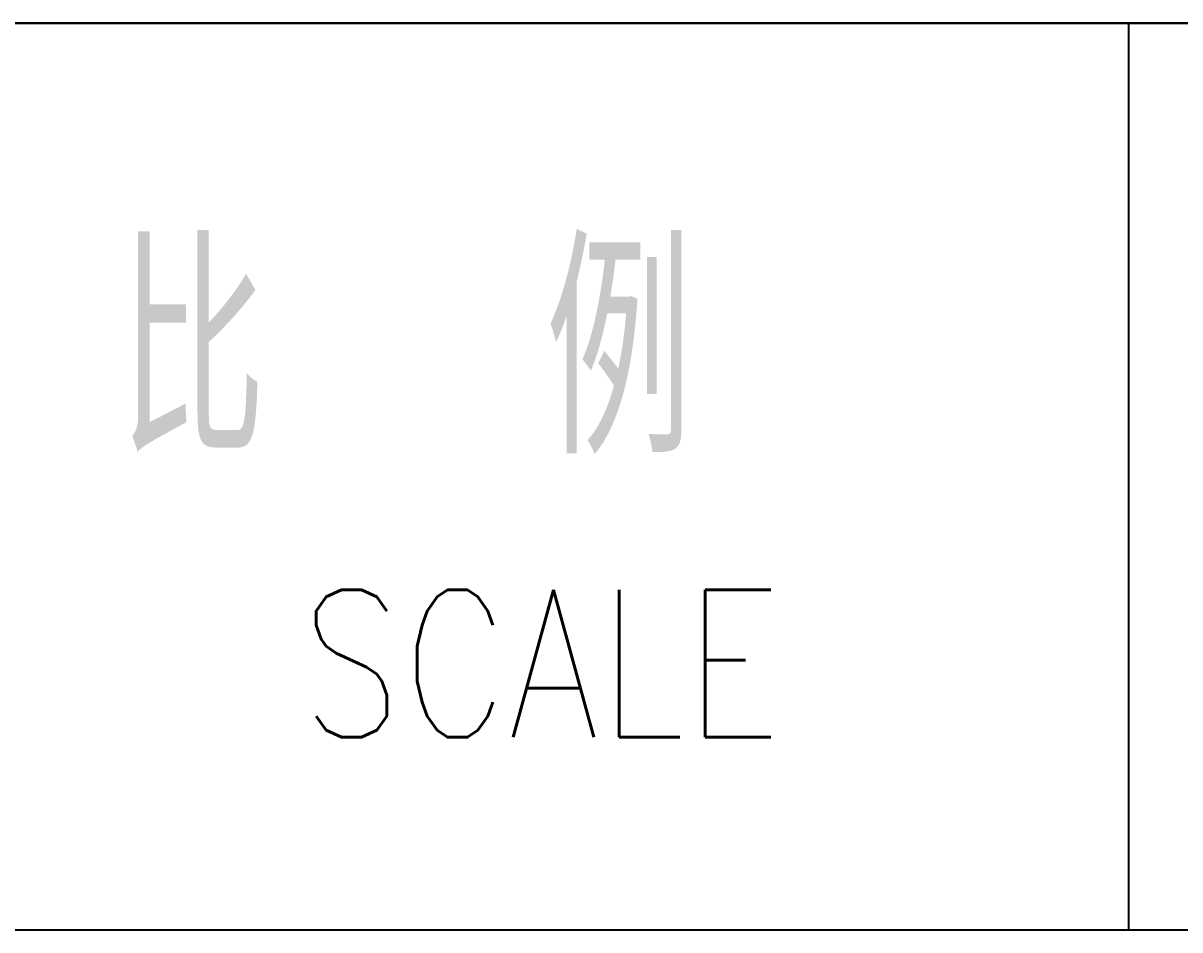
# Model space of a CAD drawing. Header units: inches. Extents: x 0 to 508000, y 0 to 738838.
# Drawn here: x 244029 to 245050, y 202701 to 203501 of the extents above; entities that cross this region are included whole.
import ezdxf

# ---------------------------------------------------------------- set-up
doc = ezdxf.new("R2010")
doc.units = ezdxf.units.IN
doc.header["$LTSCALE"] = 1000
doc.header["$MEASUREMENT"] = 0
doc.layers.add('TK', color=7, linetype='Continuous', true_color=0xffffff)
doc.styles.add('基本字体', font='simplex.shx', dxfattribs={"height": 0.2, "bigfont": 'gbcbig.shx'})

# ---------------------------------------------------------------- blocks, each defined once
blk = doc.blocks.new('DAnoyomous24054')
at = {"layer": 'TK', "style": '基本字体'}
blk.add_text('比  例', height=180, dxfattribs=at).set_placement((244114.1, 203121.1))
at = {"layer": 'TK', "style": '基本字体', "width": 0.8}
blk.add_text('SCALE', height=130, dxfattribs=at).set_placement((244274.6, 202871.1))

msp = doc.modelspace()

# ---------------------------------------------------------------- linework, layer by layer
at = {"layer": 'TK', "lineweight": -3}
for p, q in [((246118.7, 203501.2), (241011.7, 203501.2)), ((241011.7, 203501.2), (246118.7, 203501.2)), ((241011.7, 203501.2), (246118.7, 203501.2)), ((241031.7, 203501.2), (246138.7, 203501.2)), ((241231.7, 203501.2), (246138.7, 203501.2)), ((245004.9, 203501.2), (245004.9, 202701.2)), ((241031.7, 202701.2), (246138.7, 202701.2)), ((241231.7, 202701.2), (246138.7, 202701.2))]:
    msp.add_line(p, q, dxfattribs=at)

# ---------------------------------------------------------------- block references
at = {"layer": 'TK'}
msp.add_blockref('DAnoyomous24054', (0, 0), dxfattribs=at)

doc.saveas('drawing.dxf')
